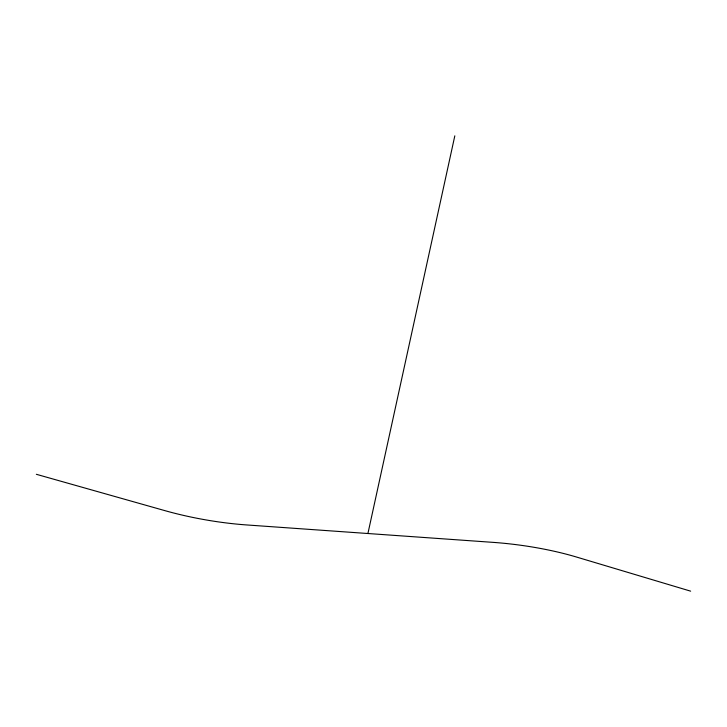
<?xml version="1.0" encoding="UTF-8"?>
<svg xmlns="http://www.w3.org/2000/svg" width="727" height="727" viewBox="0 0 727 727"><rect width="100%" height="100%" fill="white"/><g stroke="black" fill="none" stroke-linecap="round" stroke-linejoin="round"><path stroke-width="1.09" d="M367.917 533.518L454.82 135.84M36.35 474.295L164.884 510.636A118.783 32.706 10 0 0 246.744 524.949L493.133 542.369A111.385 28.844 7.7 0 1 576.466 557.027L690.65 591.16"/></g></svg>
